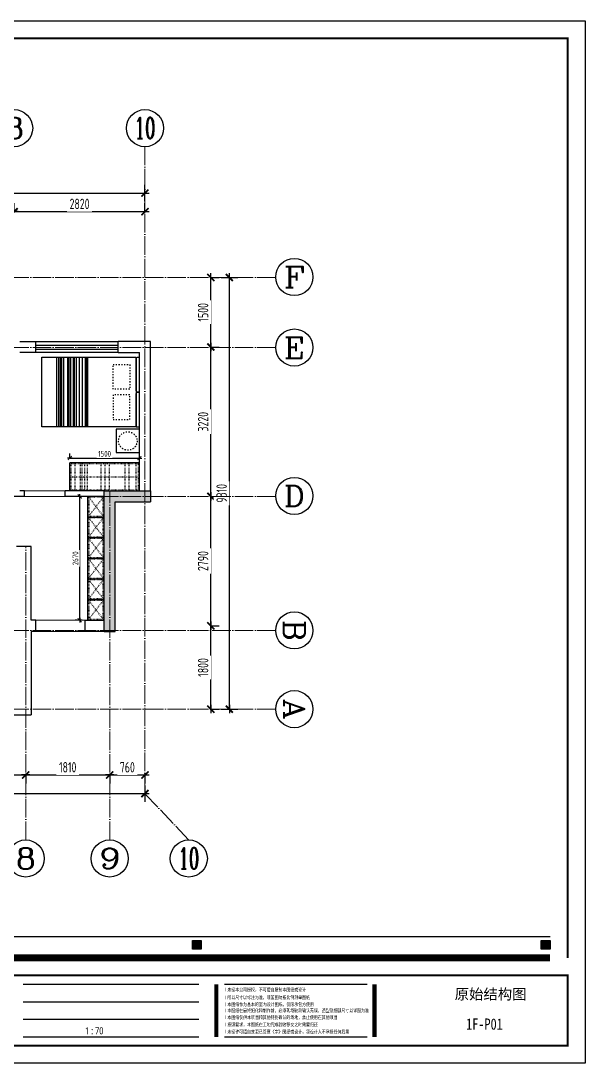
# Model space of a CAD drawing. Header units: inches. Extents: x 14 to 31798, y 9 to 22485.
# Drawn here: x 19634 to 31798, y 9 to 22485 of the extents above; entities that cross this region are included whole.
import ezdxf
from ezdxf.enums import TextEntityAlignment as Align

# ---------------------------------------------------------------- set-up
doc = ezdxf.new("R2010")
doc.units = ezdxf.units.IN
doc.header["$MEASUREMENT"] = 0
for name, pattern in [('ACAD_ISO03W100', [30, 12, -18]), ('DOTE', [2.42, 2, -0.2, 0.02, -0.2]), ('iGo户型优化10', [30, 12, -18])]:
    doc.linetypes.add(name, pattern=pattern)
for name, color, linetype in [('0 @ 1 (1)', 7, 'Continuous'), ('15开关布置图-YJ', 2, 'Continuous'), ('AXIS', 1, 'Continuous'), ('AXIS_TEXT', 7, 'Continuous'), ('A图框', 7, 'Continuous'), ('D-ARCHI', 250, 'Continuous'), ('EVH 立面填充', 8, 'Continuous'), ('IBS-003-建筑窗框', 3, 'Continuous'), ('IBS-182-原建筑非承重墙', 150, 'Continuous'), ('IBS-200-原建筑承重墙柱', 200, 'Continuous'), ('IBS-63-原建筑窗', 63, 'Continuous'), ('IDS-040-固定高家具', 40, 'Continuous'), ('IFF-51-活动家具', 51, 'Continuous'), ('外标注', 50, 'Continuous')]:
    doc.layers.add(name, color=color, linetype=linetype)
doc.layers.add('门', color=65, linetype='Continuous', lineweight=13)
doc.styles.add('04.YBC-外标注3.0', font='', dxfattribs={"width": 0.8, "height": 3})
doc.styles.add('05.YBC-内标注2.5', font='', dxfattribs={"width": 0.8, "height": 2.5})
doc.styles.add('_TCH_AXIS', font='COMPLEX', dxfattribs={"bigfont": 'GBCBIG'})
doc.styles.add('COMPLEX', font='COMPLEX')
doc.styles.add('HBA-DIMT', font='ARCHS.SHX', dxfattribs={"width": 0.8})
doc.styles.get("Standard").update_dxf_attribs({"font": 'Arial.ttf'})
doc.styles.add('宋体', font='', dxfattribs={"width": 0.8})
doc.styles.get('04.YBC-外标注3.0').set_extended_font_data('SimSun')
doc.styles.get('05.YBC-内标注2.5').set_extended_font_data('SimSun')
doc.styles.get('宋体').set_extended_font_data('SimSun')
doc.dimstyles.new('HBA_40', dxfattribs={"dimscale": 50, "dimtxt": 2.5, "dimasz": 0.1, "dimexe": 2, "dimexo": 2.5, "dimgap": 0.6, "dimtad": 1, "dimdec": 0, "dimrnd": 5, "dimzin": 0, "dimtxsty": 'HBA-DIMT', "dimblk": 'HBA_DIMENSION_TICK', "dimblk1": 'HBA_DIMENSION_TICK', "dimblk2": 'HBA_DIMENSION_TICK', "dimcen": 0.125, "dimclrd": 44, "dimclre": 44, "dimclrt": 2, "dimadec": 0, "dimazin": 0, "dimtfac": 1, "dimtdec": 0, "dimtix": 1, "dimtmove": 1, "dimatfit": 3, "dimldrblk": 'HBA_Leader_Dot', "dimfxl": 0, "dimtvp": 1, "dimtfill": 1, "dimtolj": 1, "dimtzin": 0, "dimarcsym": 0})

# ---------------------------------------------------------------- blocks, each defined once
blk = doc.blocks.new('HBA_DIMENSION_TICK')
at = {"color": 0, "linetype": 'ByBlock'}
for p, q in [((-10, 0), (0, 0)), ((0, 0), (10, 0))]:
    blk.add_line(p, q, dxfattribs=at)
at = {"color": 50, "linetype": 'ByBlock'}
blk.add_solid([(-10, -7), (-7, -10), (7, 10), (10, 7)], dxfattribs=at)
blk = doc.blocks.new('*D72')
at = {"layer": 'Defpoints', "color": 0, "transparency": 16777216}
for p in [(17699, 6478), (19739, 6478), (19739, 6223)]:
    blk.add_point(p, dxfattribs=at)
at = {"layer": '外标注', "color": 44, "lineweight": -2, "transparency": 16777216}
for p, q in [((17699, 6253), (17699, 6043)), ((17708, 6223), (19730, 6223)), ((19739, 6253), (19739, 6043))]:
    blk.add_line(p, q, dxfattribs=at)
at = {"layer": '外标注', "color": 44, "lineweight": -2, "transparency": 16777216, "xscale": 9, "yscale": 9, "zscale": 9, "rotation": 180}
blk.add_blockref('HBA_DIMENSION_TICK', (17699, 6223), dxfattribs=at)
at = {"layer": '外标注', "color": 44, "lineweight": -2, "transparency": 16777216, "xscale": 9, "yscale": 9, "zscale": 9}
blk.add_blockref('HBA_DIMENSION_TICK', (19739, 6223), dxfattribs=at)
at = {"layer": '外标注', "color": 2, "transparency": 16777216, "insert": (18719, 6389), "char_height": 225, "attachment_point": 5, "style": 'HBA-DIMT', "bg_fill": 3, "box_fill_scale": 1.25, "bg_fill_color": 256, "bg_fill_true_color": 13158600, "bg_fill_transparency": 0}
blk.add_mtext('\\A1;2040', dxfattribs=at)
blk = doc.blocks.new('HBA_Leader_Dot')
at = {"color": 0, "linetype": 'ByBlock'}
blk.add_line((-5, 0), (-10, 0), dxfattribs=at)
at = {"color": 0, "linetype": 'ByBlock', "const_width": 5}
blk.add_lwpolyline([(-2.5, 0, 1), (2.5, 0, 1)], format="xyb", close=True, dxfattribs=at)
blk = doc.blocks.new('*D73')
at = {"layer": 'Defpoints', "color": 0, "transparency": 16777216}
for p in [(19739, 6478), (21549, 6478), (21549, 6223)]:
    blk.add_point(p, dxfattribs=at)
at = {"layer": '外标注', "color": 44, "lineweight": -2, "transparency": 16777216}
for p, q in [((19739, 6253), (19739, 6043)), ((19748, 6223), (21540, 6223)), ((21549, 6253), (21549, 6043))]:
    blk.add_line(p, q, dxfattribs=at)
at = {"layer": '外标注', "color": 44, "lineweight": -2, "transparency": 16777216, "xscale": 9, "yscale": 9, "zscale": 9, "rotation": 180}
blk.add_blockref('HBA_DIMENSION_TICK', (19739, 6223), dxfattribs=at)
at = {"layer": '外标注', "color": 44, "lineweight": -2, "transparency": 16777216, "xscale": 9, "yscale": 9, "zscale": 9}
blk.add_blockref('HBA_DIMENSION_TICK', (21549, 6223), dxfattribs=at)
at = {"layer": '外标注', "color": 2, "transparency": 16777216, "insert": (20644, 6389), "char_height": 225, "attachment_point": 5, "style": 'HBA-DIMT', "bg_fill": 3, "box_fill_scale": 1.25, "bg_fill_color": 256, "bg_fill_true_color": 13158600, "bg_fill_transparency": 0}
blk.add_mtext('\\A1;1810', dxfattribs=at)
blk = doc.blocks.new('*D74')
at = {"layer": 'Defpoints', "color": 0, "transparency": 16777216}
for p in [(21549, 6478), (22309, 6478), (22309, 6223)]:
    blk.add_point(p, dxfattribs=at)
at = {"layer": '外标注', "color": 44, "lineweight": -2, "transparency": 16777216}
for p, q in [((21549, 6253), (21549, 6043)), ((21558, 6223), (22300, 6223)), ((22309, 6253), (22309, 6043))]:
    blk.add_line(p, q, dxfattribs=at)
at = {"layer": '外标注', "color": 44, "lineweight": -2, "transparency": 16777216, "xscale": 9, "yscale": 9, "zscale": 9, "rotation": 180}
blk.add_blockref('HBA_DIMENSION_TICK', (21549, 6223), dxfattribs=at)
at = {"layer": '外标注', "color": 44, "lineweight": -2, "transparency": 16777216, "xscale": 9, "yscale": 9, "zscale": 9}
blk.add_blockref('HBA_DIMENSION_TICK', (22309, 6223), dxfattribs=at)
at = {"layer": '外标注', "color": 2, "transparency": 16777216, "insert": (21929, 6389), "char_height": 225, "attachment_point": 5, "style": 'HBA-DIMT', "bg_fill": 3, "box_fill_scale": 1.25, "bg_fill_color": 256, "bg_fill_true_color": 13158600, "bg_fill_transparency": 0}
blk.add_mtext('\\A1;760', dxfattribs=at)
blk = doc.blocks.new('*D75')
at = {"layer": 'Defpoints', "color": 0, "transparency": 16777216}
for p in [(7609, 6223), (22309, 6223), (22309, 5823)]:
    blk.add_point(p, dxfattribs=at)
at = {"layer": '外标注', "color": 44, "lineweight": -2, "transparency": 16777216}
for p, q in [((7609, 5998), (7609, 5643)), ((22309, 5998), (22309, 5643)), ((7618, 5823), (22300, 5823))]:
    blk.add_line(p, q, dxfattribs=at)
at = {"layer": '外标注', "color": 44, "lineweight": -2, "transparency": 16777216, "xscale": 9, "yscale": 9, "zscale": 9, "rotation": 180}
blk.add_blockref('HBA_DIMENSION_TICK', (7609, 5823), dxfattribs=at)
at = {"layer": '外标注', "color": 44, "lineweight": -2, "transparency": 16777216, "xscale": 9, "yscale": 9, "zscale": 9}
blk.add_blockref('HBA_DIMENSION_TICK', (22309, 5823), dxfattribs=at)
at = {"layer": '外标注', "color": 2, "transparency": 16777216, "insert": (14959, 5989), "char_height": 225, "attachment_point": 5, "style": 'HBA-DIMT', "bg_fill": 3, "box_fill_scale": 1.25, "bg_fill_color": 256, "bg_fill_true_color": 13158600, "bg_fill_transparency": 0}
blk.add_mtext('\\A1;14700', dxfattribs=at)
blk = doc.blocks.new('*D76')
at = {"layer": 'Defpoints', "color": 0, "transparency": 16777216}
for p in [(23487, 9441), (23729, 9441), (23487, 7643)]:
    blk.add_point(p, dxfattribs=at)
at = {"layer": '外标注', "color": 44, "lineweight": -2, "transparency": 16777216}
for p, q in [((23712, 9441), (23909, 9441)), ((23729, 7652), (23729, 9432)), ((23712, 7643), (23909, 7643))]:
    blk.add_line(p, q, dxfattribs=at)
at = {"layer": '外标注', "color": 44, "lineweight": -2, "transparency": 16777216, "xscale": 9, "yscale": 9, "zscale": 9}
for p, rotation in [((23729, 9441), 90), ((23729, 7643), 270)]:
    blk.add_blockref('HBA_DIMENSION_TICK', p, dxfattribs=dict(at, rotation=rotation))
at = {"layer": '外标注', "color": 2, "transparency": 16777216, "insert": (23562, 8542), "char_height": 225, "attachment_point": 5, "rotation": 90, "style": 'HBA-DIMT', "bg_fill": 3, "box_fill_scale": 1.25, "bg_fill_color": 256, "bg_fill_true_color": 13158600, "bg_fill_transparency": 0}
blk.add_mtext('\\A1;1800', dxfattribs=at)
blk = doc.blocks.new('*D77')
at = {"layer": 'Defpoints', "color": 0, "transparency": 16777216}
for p in [(23487, 12231), (23729, 12231), (23487, 9441)]:
    blk.add_point(p, dxfattribs=at)
at = {"layer": '外标注', "color": 44, "lineweight": -2, "transparency": 16777216}
for p, q in [((23712, 12231), (23909, 12231)), ((23729, 9450), (23729, 12222)), ((23712, 9441), (23909, 9441))]:
    blk.add_line(p, q, dxfattribs=at)
at = {"layer": '外标注', "color": 44, "lineweight": -2, "transparency": 16777216, "xscale": 9, "yscale": 9, "zscale": 9}
for p, rotation in [((23729, 12231), 90), ((23729, 9441), 270)]:
    blk.add_blockref('HBA_DIMENSION_TICK', p, dxfattribs=dict(at, rotation=rotation))
at = {"layer": '外标注', "color": 2, "transparency": 16777216, "insert": (23562, 10836), "char_height": 225, "attachment_point": 5, "rotation": 90, "style": 'HBA-DIMT', "bg_fill": 3, "box_fill_scale": 1.25, "bg_fill_color": 256, "bg_fill_true_color": 13158600, "bg_fill_transparency": 0}
blk.add_mtext('\\A1;2790', dxfattribs=at)
blk = doc.blocks.new('*D78')
at = {"layer": 'Defpoints', "color": 0, "transparency": 16777216}
for p in [(23487, 15451), (23729, 15451), (23487, 12231)]:
    blk.add_point(p, dxfattribs=at)
at = {"layer": '外标注', "color": 44, "lineweight": -2, "transparency": 16777216}
for p, q in [((23712, 15451), (23909, 15451)), ((23729, 12240), (23729, 15442)), ((23712, 12231), (23909, 12231))]:
    blk.add_line(p, q, dxfattribs=at)
at = {"layer": '外标注', "color": 44, "lineweight": -2, "transparency": 16777216, "xscale": 9, "yscale": 9, "zscale": 9}
for p, rotation in [((23729, 15451), 90), ((23729, 12231), 270)]:
    blk.add_blockref('HBA_DIMENSION_TICK', p, dxfattribs=dict(at, rotation=rotation))
at = {"layer": '外标注', "color": 2, "transparency": 16777216, "insert": (23562, 13841), "char_height": 225, "attachment_point": 5, "rotation": 90, "style": 'HBA-DIMT', "bg_fill": 3, "box_fill_scale": 1.25, "bg_fill_color": 256, "bg_fill_true_color": 13158600, "bg_fill_transparency": 0}
blk.add_mtext('\\A1;3220', dxfattribs=at)
blk = doc.blocks.new('*D79')
at = {"layer": 'Defpoints', "color": 0, "transparency": 16777216}
for p in [(23487, 16951), (23729, 16951), (23487, 15451)]:
    blk.add_point(p, dxfattribs=at)
at = {"layer": '外标注', "color": 44, "lineweight": -2, "transparency": 16777216}
for p, q in [((23712, 16951), (23909, 16951)), ((23729, 15460), (23729, 16942)), ((23712, 15451), (23909, 15451))]:
    blk.add_line(p, q, dxfattribs=at)
at = {"layer": '外标注', "color": 44, "lineweight": -2, "transparency": 16777216, "xscale": 9, "yscale": 9, "zscale": 9}
for p, rotation in [((23729, 16951), 90), ((23729, 15451), 270)]:
    blk.add_blockref('HBA_DIMENSION_TICK', p, dxfattribs=dict(at, rotation=rotation))
at = {"layer": '外标注', "color": 2, "transparency": 16777216, "insert": (23562, 16201), "char_height": 225, "attachment_point": 5, "rotation": 90, "style": 'HBA-DIMT', "bg_fill": 3, "box_fill_scale": 1.25, "bg_fill_color": 256, "bg_fill_true_color": 13158600, "bg_fill_transparency": 0}
blk.add_mtext('\\A1;1500', dxfattribs=at)
blk = doc.blocks.new('*D80')
at = {"layer": 'Defpoints', "color": 0, "transparency": 16777216}
for p in [(23729, 16951), (24129, 16951), (23729, 7643)]:
    blk.add_point(p, dxfattribs=at)
at = {"layer": '外标注', "color": 44, "lineweight": -2, "transparency": 16777216}
for p, q in [((23954, 16951), (24309, 16951)), ((24129, 7652), (24129, 16942)), ((23954, 7643), (24309, 7643))]:
    blk.add_line(p, q, dxfattribs=at)
at = {"layer": '外标注', "color": 44, "lineweight": -2, "transparency": 16777216, "xscale": 9, "yscale": 9, "zscale": 9}
for p, rotation in [((24129, 16951), 90), ((24129, 7643), 270)]:
    blk.add_blockref('HBA_DIMENSION_TICK', p, dxfattribs=dict(at, rotation=rotation))
at = {"layer": '外标注', "color": 2, "transparency": 16777216, "insert": (23962, 12297), "char_height": 225, "attachment_point": 5, "rotation": 90, "style": 'HBA-DIMT', "bg_fill": 3, "box_fill_scale": 1.25, "bg_fill_color": 256, "bg_fill_true_color": 13158600, "bg_fill_transparency": 0}
blk.add_mtext('\\A1;9310', dxfattribs=at)
blk = doc.blocks.new('*D84')
at = {"layer": 'Defpoints', "color": 0, "transparency": 16777216}
for p in [(22309, 18371), (19489, 18147), (22309, 18147)]:
    blk.add_point(p, dxfattribs=at)
at = {"layer": '外标注', "color": 44, "lineweight": -2, "transparency": 16777216}
for p, q in [((19489, 18371), (19489, 18551)), ((22309, 18371), (22309, 18551)), ((19498, 18371), (22300, 18371))]:
    blk.add_line(p, q, dxfattribs=at)
at = {"layer": '外标注', "color": 44, "lineweight": -2, "transparency": 16777216, "xscale": 9, "yscale": 9, "zscale": 9, "rotation": 180}
blk.add_blockref('HBA_DIMENSION_TICK', (19489, 18371), dxfattribs=at)
at = {"layer": '外标注', "color": 44, "lineweight": -2, "transparency": 16777216, "xscale": 9, "yscale": 9, "zscale": 9}
blk.add_blockref('HBA_DIMENSION_TICK', (22309, 18371), dxfattribs=at)
at = {"layer": '外标注', "color": 2, "transparency": 16777216, "insert": (20899, 18538), "char_height": 225, "attachment_point": 5, "style": 'HBA-DIMT', "bg_fill": 3, "box_fill_scale": 1.25, "bg_fill_color": 256, "bg_fill_true_color": 13158600, "bg_fill_transparency": 0}
blk.add_mtext('\\A1;2820', dxfattribs=at)
blk = doc.blocks.new('*D85')
at = {"layer": 'Defpoints', "color": 0, "transparency": 16777216}
for p in [(22309, 18771), (7609, 18371), (22309, 18371)]:
    blk.add_point(p, dxfattribs=at)
at = {"layer": '外标注', "color": 44, "lineweight": -2, "transparency": 16777216}
for p, q in [((7609, 18596), (7609, 18951)), ((22309, 18596), (22309, 18951)), ((7618, 18771), (22300, 18771))]:
    blk.add_line(p, q, dxfattribs=at)
at = {"layer": '外标注', "color": 44, "lineweight": -2, "transparency": 16777216, "xscale": 9, "yscale": 9, "zscale": 9, "rotation": 180}
blk.add_blockref('HBA_DIMENSION_TICK', (7609, 18771), dxfattribs=at)
at = {"layer": '外标注', "color": 44, "lineweight": -2, "transparency": 16777216, "xscale": 9, "yscale": 9, "zscale": 9}
blk.add_blockref('HBA_DIMENSION_TICK', (22309, 18771), dxfattribs=at)
at = {"layer": '外标注', "color": 2, "transparency": 16777216, "insert": (14959, 18938), "char_height": 225, "attachment_point": 5, "style": 'HBA-DIMT', "bg_fill": 3, "box_fill_scale": 1.25, "bg_fill_color": 256, "bg_fill_true_color": 13158600, "bg_fill_transparency": 0}
blk.add_mtext('\\A1;14700', dxfattribs=at)
blk = doc.blocks.new('_AXISO')
blk.add_circle((0, 0), 0.5)
at = {"layer": 'AXIS_TEXT', "style": 'COMPLEX', "width": 1.041667}
blk.add_attdef('A', text='', height=0.56, dxfattribs=at).set_placement((-0.25, -0.28), (0.25, -0.28), align=Align.FIT)
blk = doc.blocks.new('gegeg')
at = {"layer": 'A图框'}
h = blk.add_hatch(color=256, dxfattribs=at)
h.dxf.hatch_style = 1
h.paths.add_polyline_path([(154931, -57558), (154756, -57558), (154756, -57733), (154931, -57733)])
h = blk.add_hatch(color=256, dxfattribs=at)
h.dxf.hatch_style = 1
h.paths.add_polyline_path([(161887, -57558), (161712, -57558), (161712, -57733), (161887, -57733)])
for p, q in [((133887, -57482), (161887, -57482)), ((151384, -58433), (154884, -58433)), ((155398, -58433), (158242, -58433)), ((151384, -58783), (154884, -58783)), ((151384, -59133), (154884, -59133)), ((151384, -59483), (154884, -59483)), ((155398, -59483), (158242, -59483))]:
    blk.add_line(p, q, dxfattribs=at)
for points in [[(162587, -39218), (162587, -60008), (133187, -60008), (133187, -39218)], [(154756, -57558), (154931, -57558), (154931, -57733), (154756, -57733)], [(161712, -57558), (161887, -57558), (161887, -57733), (161712, -57733)]]:
    blk.add_lwpolyline(points, close=True, dxfattribs=at)
for points, const_width in [([(133537, -40125), (133537, -39568), (162237, -39568), (162237, -57908)], 42), ([(161887, -57908), (133887, -57908)], 140), ([(155234, -58433), (155234, -59483)], 84), ([(158387, -58433), (158387, -59483)], 84)]:
    blk.add_lwpolyline(points, dxfattribs=dict(at, const_width=const_width))
at = {"layer": 'A图框', "const_width": 42}
blk.add_lwpolyline([(133537, -58258), (162237, -58258), (162237, -59658), (133537, -59658)], close=True, dxfattribs=at)
at = {"layer": '0 @ 1 (1)', "insert": (152579, -59363), "char_height": 175, "width": 3199.54, "attachment_point": 4, "style": '05.YBC-内标注2.5'}
blk.add_mtext('{\\fMicrosoft YaHei|b0|i0|c134|p34;\\H0.8x; 1 : 70}', dxfattribs=at)
at = {"layer": 'A图框', "char_height": 70, "attachment_point": 1, "style": '04.YBC-外标注3.0'}
for s, width, insert in [('{\\fArial Unicode MS|b0|i0|c134|p0;l 未经本公司授权，不可擅自复制本图纸或设计}', 1842.18, (155405, -58508)), ('{\\fArial Unicode MS|b0|i0|c134|p0;l 所以尺寸以标注为准，非蓝图勿按比例测量图纸}', 1906.2, (155405, -58662)), ('{\\fArial Unicode MS|b0|i0|c134|p0;l 本图纸作为基本的室内设计图纸，仅限承包方使用}', 2550.12, (155405, -58801)), ('{\\fArial Unicode MS|b0|i0|c134|p0;l 本图纸在最终细化和制作前，必须现场勘测确认无误，造型及细部尺寸以详图为准}', 3701.19, (155405, -58923)), ('{\\fArial Unicode MS|b0|i0|c134|p0;l 本图纸仅供本项目和其他特别确认的场地，禁止使用在其他项目}', 3008.74, (155405, -59060)), ('{\\fArial Unicode MS|b0|i0|c134|p0;l 按照要求，本图纸在工地完成验收移交之时需要归还}', 1941.8, (155405, -59203)), ('{\\fArial Unicode MS|b0|i0|c134|p0;l 未经许可擅自变更已签章《字》图纸或设计，原设计人不承担任何后果}', 3026.66, (155405, -59346))]:
    blk.add_mtext_dynamic_manual_height_columns(s, width=width, gutter_width=1, heights=[0], dxfattribs=dict(at, insert=insert))
blk = doc.blocks.new('hrh4')
at = {"layer": 'IFF-51-活动家具'}
for p, q in [((78923, -27388), (78923, -28888)), ((78993, -27388), (78993, -28108)), ((78963, -28138), (78923, -28138)), ((78923, -28138), (78963, -28138)), ((78993, -28168), (78993, -28888)), ((78963, -28888), (78923, -28888))]:
    blk.add_line(p, q, dxfattribs=at)
at = {"layer": 'IFF-51-活动家具', "color": 7}
blk.add_line((78993, -27388), (78923, -27388), dxfattribs=at)
at = {"layer": 'IFF-51-活动家具', "color": 250}
for p, q in [((80034, -27388), (80034, -28888)), ((80058, -27388), (80058, -28888)), ((80082, -27388), (80082, -28888)), ((80147, -27388), (80147, -28888)), ((80213, -27388), (80213, -28888)), ((80279, -27388), (80279, -28888)), ((80320, -27388), (80320, -28888)), ((80344, -27388), (80344, -28888)), ((80398, -27388), (80398, -28888)), ((80434, -27388), (80434, -28888)), ((80469, -27388), (80469, -28888)), ((80553, -27388), (80553, -28888)), ((80595, -27388), (80595, -28888)), ((80624, -27388), (80624, -28888)), ((80660, -27388), (80660, -28888)), ((80702, -27388), (80702, -28888))]:
    blk.add_line(p, q, dxfattribs=at)
at = {"layer": 'IFF-51-活动家具'}
for points in [[(78923, -26838), (78923, -27338), (79423, -27338), (79423, -26838)], [(81023, -27388), (81023, -28888), (78993, -28888), (78993, -27388)]]:
    blk.add_lwpolyline(points, close=True, dxfattribs=at)
at = {"layer": 'IFF-51-活动家具', "color": 251, "linetype": 'iGo户型优化10', "ltscale": 2}
for points in [[(79131, -27546), (79131, -28078), (79492, -28078), (79492, -27546)], [(79131, -28731), (79131, -28199), (79492, -28199), (79492, -28731)]]:
    blk.add_lwpolyline(points, close=True, dxfattribs=at)
blk.add_circle((79173, -27083), 200, dxfattribs=at)
at = {"layer": 'IFF-51-活动家具'}
for centre, start, end in [((78963, -28108), 270, 0), ((78963, -28168), 0, 90), ((78963, -28858), 270, 0)]:
    blk.add_arc(centre, 30, start, end, dxfattribs=at)
blk = doc.blocks.new('*D93')
at = {"color": 44, "lineweight": -2, "transparency": 16777216}
for p, q in [((20954, 12231), (20803, 12231)), ((20903, 9566), (20903, 12226)), ((20954, 9561), (20803, 9561))]:
    blk.add_line(p, q, dxfattribs=at)
at = {"layer": 'Defpoints', "color": 0, "transparency": 16777216}
for p in [(20903, 12231), (21079, 12231), (21079, 9561)]:
    blk.add_point(p, dxfattribs=at)
at = {"color": 44, "lineweight": -2, "transparency": 16777216, "xscale": 5, "yscale": 5, "zscale": 5}
for p, rotation in [((20903, 12231), 90), ((20903, 9561), 270)]:
    blk.add_blockref('HBA_DIMENSION_TICK', p, dxfattribs=dict(at, rotation=rotation))
at = {"color": 2, "transparency": 16777216, "insert": (20811, 10896), "char_height": 125, "attachment_point": 5, "rotation": 90, "style": 'HBA-DIMT', "bg_fill": 3, "box_fill_scale": 1.25, "bg_fill_color": 256, "bg_fill_true_color": 13158600, "bg_fill_transparency": 0}
blk.add_mtext('\\A1;2670', dxfattribs=at)
blk = doc.blocks.new('*D94')
at = {"color": 44, "lineweight": -2, "transparency": 16777216}
for p, q in [((20689, 13076), (20689, 13157)), ((20694, 13057), (22184, 13057)), ((22189, 13076), (22189, 13157))]:
    blk.add_line(p, q, dxfattribs=at)
at = {"layer": 'Defpoints', "color": 0, "transparency": 16777216}
for p in [(22189, 13057), (20689, 12951), (22189, 12951)]:
    blk.add_point(p, dxfattribs=at)
at = {"color": 44, "lineweight": -2, "transparency": 16777216, "xscale": 5, "yscale": 5, "zscale": 5, "rotation": 180}
blk.add_blockref('HBA_DIMENSION_TICK', (20689, 13057), dxfattribs=at)
at = {"color": 44, "lineweight": -2, "transparency": 16777216, "xscale": 5, "yscale": 5, "zscale": 5}
blk.add_blockref('HBA_DIMENSION_TICK', (22189, 13057), dxfattribs=at)
at = {"color": 2, "transparency": 16777216, "insert": (21439, 13149), "char_height": 125, "attachment_point": 5, "style": 'HBA-DIMT', "bg_fill": 3, "box_fill_scale": 1.25, "bg_fill_color": 256, "bg_fill_true_color": 13158600, "bg_fill_transparency": 0}
blk.add_mtext('\\A1;1500', dxfattribs=at)

msp = doc.modelspace()

# ---------------------------------------------------------------- hatches: boundary and pattern name
at = {"layer": 'EVH 立面填充'}
h = msp.add_hatch(color=256, dxfattribs=at)
h.dxf.hatch_style = 1
h.paths.add_polyline_path([(21669, 12110.9), (22429, 12110.9), (22429, 12350.9), (21429, 12350.9), (21429, 9320.9), (21669, 9320.9)])

# ---------------------------------------------------------------- linework, layer by layer
for p in [(21079, 11785.9), (21079, 11340.9), (21079, 10895.9), (21079, 10450.9), (21079, 10005.9)]:
    msp.add_point(p)
at = {"layer": 'IBS-003-建筑窗框', "color": 251, "ltscale": 10}
for p, q in [((19959, 15570.9), (21729, 15570.9)), ((21729, 15330.9), (19959, 15330.9))]:
    msp.add_line(p, q, dxfattribs=at)
at = {"layer": 'IBS-182-原建筑非承重墙'}
for p, q in [((19609, 15570.9), (19959, 15570.9)), ((19959, 15330.9), (19959, 15570.9)), ((22429, 15570.9), (21729, 15570.9)), ((21729, 15330.9), (21729, 15570.9)), ((22429, 12350.9), (22429, 15570.9)), ((19959, 15330.9), (19609, 15330.9)), ((21729, 15330.9), (22189, 15330.9)), ((22189, 12350.9), (22189, 15330.9)), ((19709, 12230.9), (19389, 12230.9)), ((19709, 12350.9), (19609, 12350.9)), ((19709, 12230.9), (19709, 12350.9)), ((20589, 12230.9), (20589, 12350.9)), ((21429, 12350.9), (20589, 12350.9)), ((21429, 12230.9), (20589, 12230.9)), ((19858.7, 11150.9), (19538.7, 11150.9)), ((19858.7, 9560.9), (19858.7, 11150.9)), ((19958.7, 9560.9), (19858.7, 9560.9)), ((19958.7, 9320.9), (19958.7, 9560.9)), ((21019, 9320.9), (21019, 9560.9)), ((21019, 9560.9), (21429, 9560.9)), ((19958.7, 9320.9), (19858.7, 9320.9)), ((19858.7, 9320.9), (19858.7, 7522.6)), ((21429, 9320.9), (21019, 9320.9)), ((17818.7, 7522.6), (19858.7, 7522.6))]:
    msp.add_line(p, q, dxfattribs=at)
at = {"layer": 'IBS-200-原建筑承重墙柱', "ltscale": 0.02}
for p, q in [((21429, 9320.9), (21429, 12350.9)), ((21429, 12350.9), (22429, 12350.9)), ((22429, 12350.9), (22429, 12110.9)), ((21669, 9320.9), (21669, 12110.9)), ((21669, 12110.9), (22429, 12110.9)), ((21429, 9320.9), (21669, 9320.9))]:
    msp.add_line(p, q, dxfattribs=at)
at = {"layer": 'IBS-63-原建筑窗'}
for p, q in [((19959, 15490.9), (21729, 15490.9)), ((19959, 15403.3), (21729, 15403.3))]:
    msp.add_line(p, q, dxfattribs=at)
at = {"layer": 'IDS-040-固定高家具'}
for p, q in [((22189, 12950.9), (20689, 12950.9)), ((20689, 12350.9), (20689, 12950.9)), ((21079, 9560.9), (21079, 12230.9)), ((21079, 11785.9), (21429, 11785.9)), ((21079, 11340.9), (21429, 11340.9)), ((21079, 10895.9), (21429, 10895.9)), ((21079, 10450.9), (21429, 10450.9)), ((21079, 10005.9), (21429, 10005.9))]:
    msp.add_line(p, q, dxfattribs=at)
at = {"layer": 'IDS-040-固定高家具', "linetype": 'ACAD_ISO03W100'}
for p, q in [((20798.1, 12930.9), (20798.1, 12370.9)), ((20914.7, 12930.9), (20914.7, 12370.9)), ((20948.4, 12930.9), (20948.4, 12370.9)), ((21002.9, 12930.9), (21002.9, 12370.9)), ((21059.9, 12930.9), (21059.9, 12370.9)), ((21355.4, 12930.9), (21355.4, 12370.9)), ((21443.5, 12930.9), (21443.5, 12370.9)), ((21539.4, 12930.9), (21539.4, 12370.9)), ((21873.8, 12930.9), (21873.8, 12370.9)), ((21961.9, 12930.9), (21961.9, 12370.9)), ((22109.6, 12930.9), (22109.6, 12370.9)), ((20709, 12650.9), (22169, 12650.9)), ((21099, 11805.9), (21409, 12210.9)), ((21099, 12210.9), (21409, 11805.9)), ((21099, 11360.9), (21409, 11765.9)), ((21099, 11765.9), (21409, 11360.9)), ((21099, 10915.9), (21409, 11320.9)), ((21099, 11320.9), (21409, 10915.9)), ((21099, 10470.9), (21409, 10875.9)), ((21099, 10875.9), (21409, 10470.9)), ((21099, 10025.9), (21409, 10430.9)), ((21099, 10430.9), (21409, 10025.9)), ((21099, 9580.9), (21409, 9985.9)), ((21099, 9985.9), (21409, 9580.9))]:
    msp.add_line(p, q, dxfattribs=at)
for points in [[(20709, 12370.9), (22169, 12370.9), (22169, 12930.9), (20709, 12930.9)], [(21099, 11805.9), (21409, 11805.9), (21409, 12210.9), (21099, 12210.9)], [(21099, 11360.9), (21409, 11360.9), (21409, 11765.9), (21099, 11765.9)], [(21099, 10915.9), (21409, 10915.9), (21409, 11320.9), (21099, 11320.9)], [(21099, 10470.9), (21409, 10470.9), (21409, 10875.9), (21099, 10875.9)], [(21099, 10025.9), (21409, 10025.9), (21409, 10430.9), (21099, 10430.9)], [(21099, 9580.9), (21409, 9580.9), (21409, 9985.9), (21099, 9985.9)]]:
    msp.add_lwpolyline(points, close=True, dxfattribs=at)
at = {"layer": '门', "color": 8, "lineweight": 5}
for points in [[(19709, 12350.9), (20589, 12350.9), (20589, 12230.9), (19709, 12230.9)], [(19958.7, 9560.9), (21019, 9560.9), (21019, 9320.9), (19958.7, 9320.9)]]:
    msp.add_lwpolyline(points, close=True, dxfattribs=at)

# ---------------------------------------------------------------- block references
at = {"layer": 'AXIS'}
ref = msp.add_blockref('_AXISO', (19489, 20171.1), dxfattribs=dict(at, xscale=800, yscale=800, zscale=800))
ref.add_attrib('A', '8', dxfattribs={"layer": 'AXIS_TEXT', "height": 452.5, "style": '_TCH_AXIS', "width": 1.5}).set_placement((19262.7, 19944.9), (19715.2, 19944.9), align=Align.FIT)
ref = msp.add_blockref('_AXISO', (22309, 20171.1), dxfattribs=dict(at, xscale=800, yscale=800, zscale=800))
ref.add_attrib('A', '10', dxfattribs={"layer": 'AXIS_TEXT', "height": 452.55, "style": '_TCH_AXIS', "width": 0.724138}).set_placement((22082.7, 19944.9), (22535.2, 19944.9), align=Align.FIT)
ref = msp.add_blockref('_AXISO', (25529, 16961.1), dxfattribs=dict(at, xscale=800, yscale=800, zscale=800))
ref.add_attrib('A', 'F', dxfattribs={"layer": 'AXIS_TEXT', "height": 452.5, "style": '_TCH_AXIS', "width": 1.3125}).set_placement((25302.7, 16734.9), (25755.2, 16734.9), align=Align.FIT)
ref = msp.add_blockref('_AXISO', (25529, 15440.9), dxfattribs=dict(at, xscale=800, yscale=800, zscale=800))
ref.add_attrib('A', 'E', dxfattribs={"layer": 'AXIS_TEXT', "height": 452.5, "style": '_TCH_AXIS', "width": 1.3125}).set_placement((25302.7, 15214.6), (25755.2, 15214.6), align=Align.FIT)
ref = msp.add_blockref('_AXISO', (25529, 12241.1), dxfattribs=dict(at, xscale=800, yscale=800, zscale=800))
ref.add_attrib('A', 'D', dxfattribs={"layer": 'AXIS_TEXT', "height": 452.5, "style": '_TCH_AXIS', "width": 1.235294}).set_placement((25302.7, 12014.9), (25755.2, 12014.9), align=Align.FIT)
ref = msp.add_blockref('_AXISO', (25529, 9340.9), dxfattribs=dict(at, xscale=800, yscale=800, zscale=800, rotation=270))
ref.add_attrib('A', 'B', dxfattribs={"layer": 'AXIS_TEXT', "height": 452.5, "rotation": 270, "style": '_TCH_AXIS', "width": 1.235294}).set_placement((25302.7, 9567.2), (25302.7, 9114.6), align=Align.FIT)
ref = msp.add_blockref('_AXISO', (25529, 7642.6), dxfattribs=dict(at, xscale=800, yscale=800, zscale=800, rotation=270))
ref.add_attrib('A', 'A', dxfattribs={"layer": 'AXIS_TEXT', "height": 452.5, "rotation": 270, "style": '_TCH_AXIS', "width": 1.166667}).set_placement((25302.7, 7868.8), (25302.7, 7416.3), align=Align.FIT)
ref = msp.add_blockref('_AXISO', (19738.7, 4422.6), dxfattribs=dict(at, xscale=800, yscale=800, zscale=800))
ref.add_attrib('A', '8', dxfattribs={"layer": 'AXIS_TEXT', "height": 452.5, "style": '_TCH_AXIS', "width": 1.5}).set_placement((19512.4, 4196.3), (19964.9, 4196.3), align=Align.FIT)
ref = msp.add_blockref('_AXISO', (21549, 4422.6), dxfattribs=dict(at, xscale=800, yscale=800, zscale=800))
ref.add_attrib('A', '9', dxfattribs={"layer": 'AXIS_TEXT', "height": 452.5, "style": '_TCH_AXIS', "width": 1.5}).set_placement((21322.7, 4196.3), (21775.2, 4196.3), align=Align.FIT)
ref = msp.add_blockref('_AXISO', (23253.6, 4422.6), dxfattribs=dict(at, xscale=800, yscale=800, zscale=800))
ref.add_attrib('A', '10', dxfattribs={"layer": 'AXIS_TEXT', "height": 452.55, "style": '_TCH_AXIS', "width": 0.724138}).set_placement((23027.3, 4196.3), (23479.9, 4196.3), align=Align.FIT)
at = {"layer": 'IFF-51-活动家具', "rotation": 180}
msp.add_blockref('hrh4', (101112.2, -13657.5), dxfattribs=at)

# ---------------------------------------------------------------- texts
at = {"color": 253, "insert": (29231.7, 973.3), "char_height": 242.164, "attachment_point": 1, "style": '宋体'}
msp.add_mtext_dynamic_manual_height_columns('{\\fSimSun|b0|i0|c134|p2;1F-P01}', width=66.267, gutter_width=16.2, heights=[0], dxfattribs=at)
at = {"layer": 'A图框', "insert": (28985.7, 1611.3), "char_height": 227.029, "attachment_point": 1}
msp.add_mtext_dynamic_manual_height_columns('{\\fSimSun|b0|i0|c134|p2;原始结构图}', width=2770.836, gutter_width=16.2, heights=[0], dxfattribs=at)

# ---------------------------------------------------------------- dimensions: what is measured, and where the dimension line sits
at = {"layer": '外标注'}
for base, p1, p2, picture, middle in [((22309, 18371.1), (19489, 18146.6), (22309, 18146.6), '*D84', (20899, 18537.6)), ((19738.7, 6222.6), (17698.7, 6477.6), (19738.7, 6477.6), '*D72', (18718.7, 6389.1))]:
    dim = msp.add_linear_dim(base=base, p1=p1, p2=p2, dimstyle='HBA_40', override={"dimscale": 90, "dimfxl": 200, "dimfxlon": 1}, dxfattribs=at)
    dim.commit()
    dim.dimension.update_dxf_attribs({"geometry": picture, "text_midpoint": middle})
dim = msp.add_linear_dim(base=(23729, 9440.9), p1=(23487.2, 7642.6), p2=(23487.2, 9440.9), angle=270, dimstyle='HBA_40', override={"dimscale": 90, "dimfxl": 200, "dimfxlon": 1}, dxfattribs=at)
dim.commit()
dim.dimension.update_dxf_attribs({"geometry": '*D76', "text_midpoint": (23562.5, 8541.7)})

# ---------------------------------------------------------------- next in the draw order: dimensions: what is measured, and where the dimension line sits
for base, p1, p2, picture, middle in [((22309, 18771.1), (7609, 18371.1), (22309, 18371.1), '*D85', (14959, 18937.6)), ((21549, 6222.6), (19738.7, 6477.6), (21549, 6477.6), '*D73', (20643.8, 6389.1))]:
    dim = msp.add_linear_dim(base=base, p1=p1, p2=p2, dimstyle='HBA_40', override={"dimscale": 90, "dimfxl": 200, "dimfxlon": 1}, dxfattribs=at)
    dim.commit()
    dim.dimension.update_dxf_attribs({"geometry": picture, "text_midpoint": middle})
dim = msp.add_linear_dim(base=(23729, 12230.9), p1=(23487.2, 9440.9), p2=(23487.2, 12230.9), angle=270, dimstyle='HBA_40', override={"dimscale": 90, "dimfxl": 200, "dimfxlon": 1}, dxfattribs=at)
dim.commit()
dim.dimension.update_dxf_attribs({"geometry": '*D77', "text_midpoint": (23562.5, 10835.9)})

# ---------------------------------------------------------------- next in the draw order: dimensions: what is measured, and where the dimension line sits
dim = msp.add_linear_dim(base=(23729, 15450.9), p1=(23487.2, 12230.9), p2=(23487.2, 15450.9), angle=270, dimstyle='HBA_40', override={"dimscale": 90, "dimfxl": 200, "dimfxlon": 1}, dxfattribs=at)
dim.commit()
dim.dimension.update_dxf_attribs({"geometry": '*D78', "text_midpoint": (23562.5, 13840.9)})
dim = msp.add_linear_dim(base=(22309, 6222.6), p1=(21549, 6477.6), p2=(22309, 6477.6), dimstyle='HBA_40', override={"dimscale": 90, "dimfxl": 200, "dimfxlon": 1}, dxfattribs=at)
dim.commit()
dim.dimension.update_dxf_attribs({"geometry": '*D74', "text_midpoint": (21929, 6389.1)})

# ---------------------------------------------------------------- next in the draw order: dimensions: what is measured, and where the dimension line sits
dim = msp.add_linear_dim(base=(23729, 16951.1), p1=(23487.2, 15450.9), p2=(23487.2, 16951.1), angle=270, dimstyle='HBA_40', override={"dimscale": 90, "dimfxl": 200, "dimfxlon": 1}, dxfattribs=at)
dim.commit()
dim.dimension.update_dxf_attribs({"geometry": '*D79', "text_midpoint": (23562.5, 16201)})
dim = msp.add_linear_dim(base=(22309, 5822.6), p1=(7609, 6222.6), p2=(22309, 6222.6), dimstyle='HBA_40', override={"dimscale": 90, "dimfxl": 200, "dimfxlon": 1}, dxfattribs=at)
dim.commit()
dim.dimension.update_dxf_attribs({"geometry": '*D75', "text_midpoint": (14959, 5989.1)})

# ---------------------------------------------------------------- next in the draw order: linework, layer by layer
at = {"layer": 'D-ARCHI', "color": 251, "linetype": 'DOTE', "lineweight": 5, "ltscale": 200}
for p, q in [((22309, 5822.6), (22309, 19771.1)), ((21549, 4822.6), (21549, 12350.9)), ((19738.7, 4822.6), (19738.7, 11150.9)), ((22309, 5820.1), (23253.6, 4822.6))]:
    msp.add_line(p, q, dxfattribs=at)

# ---------------------------------------------------------------- next in the draw order: dimensions: what is measured, and where the dimension line sits
at = {"layer": '外标注'}
dim = msp.add_linear_dim(base=(24128.9519, 16951.1439), p1=(23728.9519, 7642.5693), p2=(23728.9519, 16951.1439), angle=90, dimstyle='HBA_40', override={"dimscale": 90, "dimfxl": 200, "dimfxlon": 1}, dxfattribs=at)
dim.commit()
dim.dimension.update_dxf_attribs({"geometry": '*D80', "text_midpoint": (23962.4519, 12296.8566)})

# ---------------------------------------------------------------- next in the draw order: linework, layer by layer
at = {"layer": 'D-ARCHI', "color": 251, "linetype": 'DOTE', "lineweight": 5, "ltscale": 200}
for p, q in [((25129, 16951.1), (4801.7, 16951.1)), ((25129, 15440.9), (4789, 15440.9)), ((25129, 12230.9), (4801.7, 12230.9)), ((25129, 9340.9), (4801.7, 9340.9)), ((25129, 7642.6), (4801.7, 7642.6))]:
    msp.add_line(p, q, dxfattribs=at)

# ---------------------------------------------------------------- next in the draw order: block references
at = {"layer": '15开关布置图-YJ', "color": 2, "xscale": 1.081091401797356, "yscale": 1.081091401797356, "zscale": 1.081091401797356}
msp.add_blockref('gegeg', (-143974, 64883.1), dxfattribs=at)

# ---------------------------------------------------------------- next in the draw order: dimensions: what is measured, and where the dimension line sits
dim = msp.add_linear_dim(base=(22189, 13056.9), p1=(20689, 12950.9), p2=(22189, 12950.9), dimstyle='HBA_40')
dim.commit()
dim.dimension.update_dxf_attribs({"geometry": '*D94', "text_midpoint": (21439, 13149.4)})
dim = msp.add_linear_dim(base=(20903.3, 12230.9), p1=(21079, 9560.9), p2=(21079, 12230.9), angle=90, dimstyle='HBA_40')
dim.commit()
dim.dimension.update_dxf_attribs({"geometry": '*D93', "text_midpoint": (20810.8, 10895.9)})

doc.saveas('drawing.dxf')
